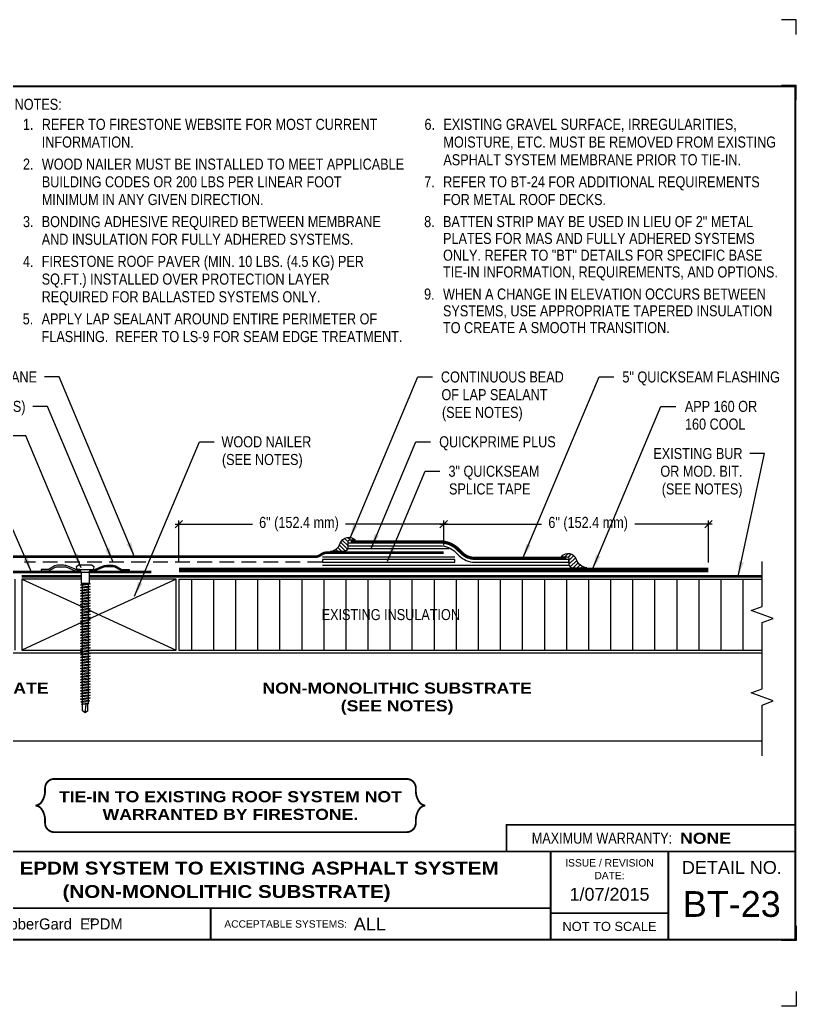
# Model space of a CAD drawing. Header units: inches. Extents: x 143.4 to 163.5, y -159.4 to -142.7.
# Drawn here: x 150.28 to 163.48, y -159.43 to -142.67 of the extents above; entities that cross this region are included whole.
import ezdxf
from ezdxf.enums import TextEntityAlignment as Align

# ---------------------------------------------------------------- set-up
doc = ezdxf.new("R2010")
doc.units = ezdxf.units.IN
doc.header["$MEASUREMENT"] = 0
doc.linetypes.add('HIDDEN', pattern=[0.375, 0.25, -0.125])
doc.layers.get('0').update_dxf_attribs({"linetype": 'CONTINUOUS'})
doc.layers.get('DEFPOINTS').update_dxf_attribs({"linetype": 'CONTINUOUS'})
for name, color, linetype in [('FSBP-ACCESSORY-FIRESTONE', 7, 'CONTINUOUS'), ('FSBP-ADHESIVE', 1, 'HIDDEN'), ('FSBP-ANNO-NOTE', 7, 'CONTINUOUS'), ('FSBP-INSULATION', 7, 'CONTINUOUS'), ('FSBP-MEMBRANE', 7, 'CONTINUOUS'), ('FSBP-SEALANTS', 1, 'CONTINUOUS'), ('FSBP-SUBSTRATE-GENERIC', 9, 'CONTINUOUS'), ('FSBP-TTLB', 7, 'CONTINUOUS'), ('FSBP-TTLB-BORDER', 7, 'CONTINUOUS'), ('FSBP-TTLB-TEXT', 7, 'CONTINUOUS'), ('FSBP-WOOD', 7, 'CONTINUOUS')]:
    doc.layers.add(name, color=color, linetype=linetype)
doc.styles.add('FSBP_ARIAL', font='arial.ttf')
doc.styles.add('FSBP_ARIAL_BOLD', font='')
doc.styles.add('FSBP_ARIAL_NAR', font='ARIALN.TTF')
doc.styles.add('FSBP_BANKGOTHIC', font='bgothm.ttf')
doc.styles.get('FSBP_ARIAL_BOLD').set_extended_font_data('Arial Black')
doc.linetypes.add('ZIGZAG', pattern='A,0.0001,-0.2,[131,ltypeshp.shx,S=0.2,R=0,X=-0.2,Y=0],-0.4,[131,ltypeshp.shx,S=0.2,R=180,X=0.2,Y=0],-0.2', length=0.8001)
doc.dimstyles.new('FSBP-DIM', dxfattribs={"dimtxt": 0.1875, "dimasz": 0.125, "dimexe": 0.0625, "dimexo": 0.125, "dimgap": 0.125, "dimtad": 0, "dimdec": 0, "dimzin": 1, "dimdsep": 46, "dimlunit": 4, "dimtxsty": 'FSBP_ARIAL_NAR', "dimblk": 'OBLIQUE', "dimcen": 0.09375, "dimdle": 0.0625, "dimclrd": 256, "dimclre": 256, "dimclrt": 256, "dimadec": 0, "dimazin": 0, "dimtfac": 1, "dimtdec": 0, "dimtmove": 1, "dimatfit": 3, "dimfxl": 0, "dimtolj": 1, "dimtzin": 0, "dimlwd": -1, "dimlwe": -1, "dimarcsym": 0})
doc.dimstyles.new('FSBP-LEADER', dxfattribs={"dimtxt": 0.1875, "dimasz": 0.25, "dimexe": 0.0625, "dimexo": 0.125, "dimgap": 0.125, "dimtad": 0, "dimtih": 1, "dimtoh": 1, "dimdec": 4, "dimzin": 0, "dimdsep": 46, "dimlunit": 4, "dimtxsty": 'FSBP_ARIAL_NAR', "dimcen": 0.09375, "dimclrd": 256, "dimclre": 256, "dimclrt": 256, "dimadec": 0, "dimazin": 0, "dimtfac": 1, "dimtdec": 4, "dimtofl": 0, "dimtmove": 0, "dimatfit": 3, "dimfxl": 0, "dimtolj": 1, "dimtzin": 0, "dimlwd": -1, "dimlwe": -1, "dimarcsym": 0})

# ---------------------------------------------------------------- blocks, each defined once
blk = doc.blocks.new('FSBP_AP_FASTENER_01')
at = {"layer": 'FSBP-ACCESSORY-FIRESTONE'}
for p, q in [((-0.125, 0.04849224421338505), (-0.09375, -0.01400775578661495)), ((0.09375, -0.01400775578661495), (0.125, 0.04849224421338505)), ((-0.09375, -0.01400775578661495), (-0.09375, -0.264007755786615)), ((-0.09375, -0.01400775578661495), (0.09375, -0.01400775578661495)), ((0.09375, -0.01400775578661495), (0.09375, -0.264007755786615)), ((-0.09375, -0.264007755786615), (-0.0703125, -0.2840970415008996)), ((-0.0703125, -0.3156643085181585), (-0.0703125, -0.3472315755354103)), ((-0.0703125, -0.3787988425526763), (-0.0703125, -0.410366109569928)), ((-0.0703125, -0.4419333765871798), (-0.0703125, -0.4735006436044458)), ((0.0703125, -0.2955750228038667), (0.0703125, -0.3271422898211327)), ((0.0703125, -0.3587095568383845), (0.0703125, -0.3902768238556433)), ((0.0703125, -0.4218440908729022), (0.0703125, -0.453411357890154)), ((-0.0703125, -0.5050679106216975), (-0.0703125, -0.5366351776389564)), ((-0.0703125, -0.5682024446562153), (-0.0703125, -0.599769711673467)), ((-0.0703125, -0.631336978690733), (-0.0703125, -0.6629042457079848)), ((0.0703125, -0.4849786249074128), (0.0703125, -0.5165458919246717)), ((0.0703125, -0.5481131589419235), (0.0703125, -0.5796804259591894)), ((0.0703125, -0.6112476929764412), (0.0703125, -0.6428149599937001)), ((-0.0703125, -0.6944715127252366), (-0.0703125, -0.7260387797425025)), ((-0.0703125, -0.7576060467597543), (-0.0703125, -0.7891733137770132)), ((-0.0703125, -0.820740580794272), (-0.0703125, -0.8523078478115238)), ((-0.0703125, -0.8838751148287898), (-0.0703125, -0.9154423818460415)), ((0.0703125, -0.674382227010959), (0.0703125, -0.7059494940282107)), ((0.0703125, -0.7375167610454696), (0.0703125, -0.7690840280627285)), ((0.0703125, -0.8006512950799802), (0.0703125, -0.8322185620972462)), ((0.0703125, -0.863785829114498), (0.0703125, -0.8953530961317568)), ((-0.0703125, -0.9470096488632933), (-0.0703125, -0.9785769158805593)), ((-0.0703125, -1.010144182897811), (-0.0703125, -1.04171144991507)), ((-0.0703125, -1.073278716932329), (-0.0703125, -1.104845983949581)), ((0.0703125, -0.9269203631490157), (0.0703125, -0.9584876301662675)), ((0.0703125, -0.9900548971835264), (0.0703125, -1.021622164200785)), ((0.0703125, -1.053189431218037), (0.0703125, -1.084756698235303)), ((0.0703125, -1.116323965252555), (0.0703125, -1.147891232269814)), ((-0.0703125, -1.136413250966847), (-0.0703125, -1.167980517984098)), ((-0.0703125, -1.19954778500135), (-0.0703125, -1.231115052018616)), ((-0.0703125, -1.262682319035868), (-0.0703125, -1.294249586053127)), ((-0.0703125, -1.325816853070386), (-0.0703125, -1.357384120087637)), ((0.0703125, -1.179458499287072), (0.0703125, -1.211025766304324)), ((0.0703125, -1.242593033321583), (0.0703125, -1.274160300338842)), ((0.0703125, -1.305727567356094), (0.0703125, -1.33729483437336)), ((-0.0703125, -1.388951387104903), (-0.0703125, -1.420518654122155)), ((-0.0703125, -1.452085921139407), (-0.0703125, -1.483653188156673)), ((-0.0703125, -1.515220455173925), (-0.0703125, -1.546787722191183)), ((0.0703125, -1.368862101390611), (0.0703125, -1.40042936840787)), ((0.0703125, -1.431996635425129), (0.0703125, -1.463563902442381)), ((0.0703125, -1.49513116945964), (0.0703125, -1.526698436476899)), ((0.0703125, -1.558265703494151), (0.0703125, -1.589832970511416)), ((-0.0703125, -1.578354989208442), (-0.0703125, -1.609922256225694)), ((-0.0703125, -1.64148952324296), (-0.0703125, -1.673056790260212)), ((-0.0703125, -1.704624057277464), (-0.0703125, -1.73619132429473)), ((-0.0703125, -1.767758591311981), (-0.0703125, -1.79932585832924)), ((0.0703125, -1.621400237528668), (0.0703125, -1.652967504545927)), ((0.0703125, -1.684534771563186), (0.0703125, -1.716102038580438)), ((0.0703125, -1.747669305597697), (0.0703125, -1.779236572614955)), ((-0.0703125, -1.830893125346499), (-0.0703125, -1.862460392363751)), ((-0.0703125, -1.894027659381017), (-0.0703125, -1.925594926398269)), ((-0.0703125, -1.95716219341552), (-0.0703125, -1.988729460432786)), ((0.0703125, -1.810803839632207), (0.0703125, -1.842371106649473)), ((0.0703125, -1.873938373666725), (0.0703125, -1.905505640683984)), ((0.0703125, -1.937072907701243), (0.0703125, -1.968640174718495)), ((0.0703125, -2.000207441735753), (0.0703125, -2.031774708753012)), ((-0.0703125, -2.020296727450038), (-0.0703125, -2.051863994467297)), ((-0.0703125, -2.083431261484556), (-0.0703125, -2.114998528501808)), ((-0.0703125, -2.146565795519074), (-0.0703125, -2.178133062536325)), ((-0.0703125, -2.209700329553577), (-0.0703125, -2.241267596570843)), ((0.0703125, -2.063341975770264), (0.0703125, -2.09490924278753)), ((0.0703125, -2.126476509804782), (0.0703125, -2.158043776822041)), ((0.0703125, -2.189611043839299), (0.0703125, -2.221178310856551)), ((-0.0703125, -2.272834863588095), (-0.0703125, -2.304402130605354)), ((-0.0703125, -2.335969397622613), (-0.0703125, -2.367536664639864)), ((-0.0703125, -2.39910393165713), (-0.0703125, -2.430671198674382)), ((0.0703125, -2.25274557787381), (0.0703125, -2.284312844891069)), ((0.0703125, -2.315880111908321), (0.0703125, -2.347447378925587)), ((0.0703125, -2.379014645942839), (0.0703125, -2.410581912960097)), ((0.0703125, -2.442149179977356), (0.0703125, -2.473716446994608)), ((-0.0703125, -2.462238465691634), (-0.0703125, -2.4938057327089)), ((-0.0703125, -2.525372999726152), (-0.0703125, -2.55694026674341)), ((-0.0703125, -2.588507533760669), (-0.0703125, -2.620074800777921)), ((-0.0703125, -2.651642067795187), (-0.0703125, -2.683209334812439)), ((0.0703125, -2.505283714011867), (0.0703125, -2.536850981029126)), ((0.0703125, -2.568418248046378), (0.0703125, -2.599985515063644)), ((0.0703125, -2.631552782080895), (0.0703125, -2.663120049098154)), ((-0.0703125, -2.714776601829691), (-0.0703125, -2.746343868846957)), ((-0.0703125, -2.777911135864208), (-0.0703125, -2.809478402881467)), ((-0.0703125, -2.841045669898726), (-0.0703125, -2.872612936915978)), ((-0.0703125, -2.904180203933244), (-0.0703125, -2.935747470950496)), ((0.0703125, -2.694687316115413), (0.0703125, -2.726254583132665)), ((0.0703125, -2.757821850149924), (0.0703125, -2.789389117167183)), ((0.0703125, -2.820956384184434), (0.0703125, -2.8525236512017)), ((0.0703125, -2.884090918218952), (0.0703125, -2.915658185236211)), ((-0.0703125, -2.967314737967747), (-0.0703125, -2.998882004985013)), ((-0.0625, -3.154632755786622), (-0.0625, -3.013549567065063)), ((0, -3.201507755786615), (0.02460623630038583, -3.00110581902215)), ((0.0625, -3.154632755786601), (0.0625, -2.995692424207924)), ((0.0703125, -2.94722545225347), (0.0703125, -2.978792719270722)), ((0, -3.201507755786615), (-0.06250000000001421, -3.154632755786615)), ((0.0625, -3.154632755786615), (0, -3.201507755786615))]:
    blk.add_line(p, q, dxfattribs=at)
blk.add_lwpolyline([(0.1875, 0.04849224421338505, 0.1250000000000271), (0.203125, 0.110992244213385), (0.140625, 0.142242244213385), (-0.140625, 0.142242244213385), (-0.203125, 0.110992244213385, 0.1250000000000271), (-0.1875, 0.04849224421338505)], format="xyb", close=True, dxfattribs=at)
for points in [[(-0.109375, -0.3054610321523867), (-0.0703125, -0.2840970415008996), (0.0703125, -0.264007755786615), (0.109375, -0.2742110321523867), (0.0703125, -0.2955750228038667), (-0.0703125, -0.3156643085181585)], [(-0.109375, -0.3685955661869045), (-0.0703125, -0.3472315755354103), (0.0703125, -0.3271422898211327), (0.109375, -0.3373455661869045), (0.0703125, -0.3587095568383845), (-0.0703125, -0.3787988425526763)], [(-0.109375, -0.431730100221408), (-0.0703125, -0.410366109569928), (0.0703125, -0.3902768238556433), (0.109375, -0.400480100221408), (0.0703125, -0.4218440908729022), (-0.0703125, -0.4419333765871798)], [(-0.109375, -0.4948646342559258), (-0.0703125, -0.4735006436044458), (0.0703125, -0.453411357890154), (0.109375, -0.4636146342559258), (0.0703125, -0.4849786249074128), (-0.0703125, -0.5050679106216975)], [(-0.109375, -0.5579991682904435), (-0.0703125, -0.5366351776389564), (0.0703125, -0.5165458919246717), (0.109375, -0.5267491682904435), (0.0703125, -0.5481131589419235), (-0.0703125, -0.5682024446562153)], [(-0.109375, -0.6211337023249612), (-0.0703125, -0.599769711673467), (0.0703125, -0.5796804259591894), (0.109375, -0.5898837023249612), (0.0703125, -0.6112476929764412), (-0.0703125, -0.631336978690733)], [(-0.109375, -0.6842682363594648), (-0.0703125, -0.6629042457079848), (0.0703125, -0.6428149599937001), (0.109375, -0.6530182363594648), (0.0703125, -0.674382227010959), (-0.0703125, -0.6944715127252366)], [(-0.109375, -0.7474027703939825), (-0.0703125, -0.7260387797425025), (0.0703125, -0.7059494940282107), (0.109375, -0.7161527703939825), (0.0703125, -0.7375167610454696), (-0.0703125, -0.7576060467597543)], [(-0.109375, -0.8105373044285002), (-0.0703125, -0.7891733137770132), (0.0703125, -0.7690840280627285), (0.109375, -0.7792873044285002), (0.0703125, -0.8006512950799802), (-0.0703125, -0.820740580794272)], [(-0.109375, -0.873671838463018), (-0.0703125, -0.8523078478115238), (0.0703125, -0.8322185620972462), (0.109375, -0.842421838463018), (0.0703125, -0.863785829114498), (-0.0703125, -0.8838751148287898)], [(-0.109375, -0.9368063724975215), (-0.0703125, -0.9154423818460415), (0.0703125, -0.8953530961317568), (0.109375, -0.9055563724975215), (0.0703125, -0.9269203631490157), (-0.0703125, -0.9470096488632933)], [(-0.109375, -0.9999409065320393), (-0.0703125, -0.9785769158805593), (0.0703125, -0.9584876301662675), (0.109375, -0.9686909065320393), (0.0703125, -0.9900548971835264), (-0.0703125, -1.010144182897811)], [(-0.109375, -1.063075440566557), (-0.0703125, -1.04171144991507), (0.0703125, -1.021622164200785), (0.109375, -1.031825440566557), (0.0703125, -1.053189431218037), (-0.0703125, -1.073278716932329)], [(-0.109375, -1.126209974601075), (-0.0703125, -1.104845983949581), (0.0703125, -1.084756698235303), (0.109375, -1.094959974601075), (0.0703125, -1.116323965252555), (-0.0703125, -1.136413250966847)], [(-0.109375, -1.189344508635578), (-0.0703125, -1.167980517984098), (0.0703125, -1.147891232269814), (0.109375, -1.158094508635578), (0.0703125, -1.179458499287072), (-0.0703125, -1.19954778500135)], [(-0.109375, -1.252479042670096), (-0.0703125, -1.231115052018616), (0.0703125, -1.211025766304324), (0.109375, -1.221229042670096), (0.0703125, -1.242593033321583), (-0.0703125, -1.262682319035868)], [(-0.109375, -1.315613576704614), (-0.0703125, -1.294249586053127), (0.0703125, -1.274160300338842), (0.109375, -1.284363576704614), (0.0703125, -1.305727567356094), (-0.0703125, -1.325816853070386)], [(-0.109375, -1.378748110739132), (-0.0703125, -1.357384120087637), (0.0703125, -1.33729483437336), (0.109375, -1.347498110739132), (0.0703125, -1.368862101390611), (-0.0703125, -1.388951387104903)], [(-0.109375, -1.441882644773635), (-0.0703125, -1.420518654122155), (0.0703125, -1.40042936840787), (0.109375, -1.410632644773635), (0.0703125, -1.431996635425129), (-0.0703125, -1.452085921139407)], [(-0.109375, -1.505017178808153), (-0.0703125, -1.483653188156673), (0.0703125, -1.463563902442381), (0.109375, -1.473767178808153), (0.0703125, -1.49513116945964), (-0.0703125, -1.515220455173925)], [(-0.109375, -1.568151712842671), (-0.0703125, -1.546787722191183), (0.0703125, -1.526698436476899), (0.109375, -1.536901712842671), (0.0703125, -1.558265703494151), (-0.0703125, -1.578354989208442)], [(-0.109375, -1.631286246877188), (-0.0703125, -1.609922256225694), (0.0703125, -1.589832970511416), (0.109375, -1.600036246877188), (0.0703125, -1.621400237528668), (-0.0703125, -1.64148952324296)], [(-0.109375, -1.694420780911692), (-0.0703125, -1.673056790260212), (0.0703125, -1.652967504545927), (0.109375, -1.663170780911692), (0.0703125, -1.684534771563186), (-0.0703125, -1.704624057277464)], [(-0.109375, -1.75755531494621), (-0.0703125, -1.73619132429473), (0.0703125, -1.716102038580438), (0.109375, -1.72630531494621), (0.0703125, -1.747669305597697), (-0.0703125, -1.767758591311981)], [(-0.109375, -1.820689848980727), (-0.0703125, -1.79932585832924), (0.0703125, -1.779236572614955), (0.109375, -1.789439848980727), (0.0703125, -1.810803839632207), (-0.0703125, -1.830893125346499)], [(-0.109375, -1.883824383015245), (-0.0703125, -1.862460392363751), (0.0703125, -1.842371106649473), (0.109375, -1.852574383015245), (0.0703125, -1.873938373666725), (-0.0703125, -1.894027659381017)], [(-0.109375, -1.946958917049749), (-0.0703125, -1.925594926398269), (0.0703125, -1.905505640683984), (0.109375, -1.915708917049749), (0.0703125, -1.937072907701243), (-0.0703125, -1.95716219341552)], [(-0.109375, -2.010093451084266), (-0.0703125, -1.988729460432786), (0.0703125, -1.968640174718495), (0.109375, -1.978843451084266), (0.0703125, -2.000207441735753), (-0.0703125, -2.020296727450038)], [(-0.109375, -2.073227985118784), (-0.0703125, -2.051863994467297), (0.0703125, -2.031774708753012), (0.109375, -2.041977985118784), (0.0703125, -2.063341975770264), (-0.0703125, -2.083431261484556)], [(-0.109375, -2.136362519153302), (-0.0703125, -2.114998528501808), (0.0703125, -2.09490924278753), (0.109375, -2.105112519153302), (0.0703125, -2.126476509804782), (-0.0703125, -2.146565795519074)], [(-0.109375, -2.199497053187805), (-0.0703125, -2.178133062536325), (0.0703125, -2.158043776822041), (0.109375, -2.168247053187805), (0.0703125, -2.189611043839299), (-0.0703125, -2.209700329553577)], [(-0.109375, -2.262631587222323), (-0.0703125, -2.241267596570843), (0.0703125, -2.221178310856551), (0.109375, -2.231381587222323), (0.0703125, -2.25274557787381), (-0.0703125, -2.272834863588095)], [(-0.109375, -2.325766121256841), (-0.0703125, -2.304402130605354), (0.0703125, -2.284312844891069), (0.109375, -2.294516121256841), (0.0703125, -2.315880111908321), (-0.0703125, -2.335969397622613)], [(-0.109375, -2.388900655291359), (-0.0703125, -2.367536664639864), (0.0703125, -2.347447378925587), (0.109375, -2.357650655291359), (0.0703125, -2.379014645942839), (-0.0703125, -2.39910393165713)], [(-0.109375, -2.452035189325862), (-0.0703125, -2.430671198674382), (0.0703125, -2.410581912960097), (0.109375, -2.420785189325862), (0.0703125, -2.442149179977356), (-0.0703125, -2.462238465691634)], [(-0.109375, -2.51516972336038), (-0.0703125, -2.4938057327089), (0.0703125, -2.473716446994608), (0.109375, -2.48391972336038), (0.0703125, -2.505283714011867), (-0.0703125, -2.525372999726152)], [(-0.109375, -2.578304257394898), (-0.0703125, -2.55694026674341), (0.0703125, -2.536850981029126), (0.109375, -2.547054257394898), (0.0703125, -2.568418248046378), (-0.0703125, -2.588507533760669)], [(-0.109375, -2.641438791429415), (-0.0703125, -2.620074800777921), (0.0703125, -2.599985515063644), (0.109375, -2.610188791429415), (0.0703125, -2.631552782080895), (-0.0703125, -2.651642067795187)], [(-0.109375, -2.704573325463919), (-0.0703125, -2.683209334812439), (0.0703125, -2.663120049098154), (0.109375, -2.673323325463919), (0.0703125, -2.694687316115413), (-0.0703125, -2.714776601829691)], [(-0.109375, -2.767707859498437), (-0.0703125, -2.746343868846957), (0.0703125, -2.726254583132665), (0.109375, -2.736457859498437), (0.0703125, -2.757821850149924), (-0.0703125, -2.777911135864208)], [(-0.109375, -2.830842393532954), (-0.0703125, -2.809478402881467), (0.0703125, -2.789389117167183), (0.109375, -2.799592393532954), (0.0703125, -2.820956384184434), (-0.0703125, -2.841045669898726)], [(-0.109375, -2.893976927567472), (-0.0703125, -2.872612936915978), (0.0703125, -2.8525236512017), (0.109375, -2.862726927567472), (0.0703125, -2.884090918218952), (-0.0703125, -2.904180203933244)], [(-0.099609375, -2.955716372316267), (-0.0703125, -2.935747470950496), (0.0703125, -2.915658185236211), (0.099609375, -2.927256550887698), (0.0703125, -2.94722545225347), (-0.0703125, -2.967314737967747)], [(-0.0849609375, -3.008866455667892), (-0.0703125, -2.998882004985013), (0.0703125, -2.978792719270722), (0.0849609375, -2.984591902096462), (0.0703125, -2.994576352779355), (-0.0703125, -3.014665638493632)]]:
    blk.add_lwpolyline(points, close=True, dxfattribs=at)
blk.add_lwpolyline([(-0.09375, -0.264007755786615), (0.09375, -0.264007755786615)], dxfattribs=at)
blk = doc.blocks.new('FSBP_AP_FASTENER_W_2inPLATE_1')
blk.add_line((-0.125, 0.03125), (0.125, 0.03125))
at = {"layer": 'FSBP-ACCESSORY-FIRESTONE'}
for p, q in [((-0.125, 0), (-0.109375, 0)), ((0.125, 0), (0.1093749999999858, 0))]:
    blk.add_line(p, q, dxfattribs=at)
for points in [[(-1, 0), (-0.8440621258972953, 0, 0.125489241710454), (-0.7991697386460004, 0.01144729003925704), (-0.6692681354566616, 0.08230270996074296, -0.1254892417105026), (-0.6243757482053525, 0.09375), (-0.4888144254886129, 0.09375, -0.1015700823222099), (-0.4026445789244235, 0.07606297531646078), (-0.24285132786963, 0.007580153435810644, 0.1015700823222143), (-0.2059213936278326, 0), (-0.125, 0), (-0.125, 0.03125), (-0.2059213936278326, 0.03125, -0.1015700823222341), (-0.2305413497890356, 0.03630343562389271), (-0.3903346008438291, 0.1047862575045144, 0.1015700823222067), (-0.4888144254886129, 0.125), (-0.6243757482053525, 0.125, 0.1254892417105185), (-0.6842322645404408, 0.109736946614305), (-0.8141338677297654, 0.0388815266928475, -0.1254892417104541), (-0.8440621258972953, 0.03125), (-1, 0.03125)], [(1, 0), (0.8440621258972953, 0, -0.125489241710454), (0.7991697386460004, 0.01144729003925704), (0.6692681354566616, 0.08230270996074296, 0.1254892417105026), (0.6243757482053525, 0.09375), (0.4888144254886129, 0.09375, 0.1015700823222099), (0.4026445789244235, 0.07606297531646078), (0.24285132786963, 0.007580153435810644, -0.1015700823222143), (0.2059213936278326, 0), (0.125, 0), (0.125, 0.03125), (0.2059213936278326, 0.03125, 0.1015700823222341), (0.2305413497890356, 0.03630343562389271), (0.3903346008438291, 0.1047862575045144, -0.1015700823222067), (0.4888144254886129, 0.125), (0.6243757482053525, 0.125, -0.1254892417105185), (0.6842322645404408, 0.109736946614305), (0.8141338677297654, 0.0388815266928475, 0.1254892417104541), (0.8440621258972953, 0.03125), (1, 0.03125)]]:
    blk.add_lwpolyline(points, format="xyb", close=True, dxfattribs=at)
blk.add_blockref('FSBP_AP_FASTENER_01', (0, -0.01724224421337794), dxfattribs=at)
blk = doc.blocks.new('TTLB-EPDM_2')
at = {"layer": 'DEFPOINTS', "linetype": 'Continuous', "ltscale": 1.75}
for points in [[(20.01562500000003, 13.88083333333333), (20.01562500000003, 14.13083333333333), (19.76562500000003, 14.13083333333333)], [(20.01562500000003, -2.380833333333342), (20.01562500000003, -2.630833333333342), (19.76562500000003, -2.630833333333342)]]:
    blk.add_lwpolyline(points, dxfattribs=at)
at = {"layer": 'DEFPOINTS', "color": 1}
for points in [[(20.015625, 12.765625), (20.015625, 13.015625), (19.765625, 13.015625)], [(20.015625, -1.265625), (20.015625, -1.515625), (19.765625, -1.515625)]]:
    blk.add_lwpolyline(points, dxfattribs=at)
at = {"layer": 'FSBP-TTLB', "const_width": 0.03125}
blk.add_lwpolyline([(15.09028770518938, 0), (20, 0), (20, 0.4512598240669945), (15.09028770518938, 0.4512598240669945)], close=True, dxfattribs=at)
for points in [[(0, 0), (0, -1.5), (20, -1.5), (20, 0), (0, 0)], [(15.84028770518938, 0), (15.84028770518938, -0.9643749050531198)], [(17.84110496735593, 0), (17.84110496735593, -1.5)], [(20, 0), (20, -1.5)], [(4.825208527206769, -0.9643749050531198), (15.84028770518938, -0.9643749050531198)], [(15.84028770518938, -0.9643749050531198), (15.84028770518938, -1.5)], [(15.84028770518938, -1.048740175933006), (17.84110496735593, -1.048740175933006)]]:
    blk.add_lwpolyline(points, dxfattribs=at)
at = {"layer": 'FSBP-TTLB-BORDER', "const_width": 0.03125}
blk.add_lwpolyline([(20, 0), (20, 13), (0, 13), (0, 0)], dxfattribs=at)
at = {"layer": 'FSBP-TTLB-TEXT', "const_width": 0.03125}
blk.add_lwpolyline([(10.06152282927678, -0.9643749050531198), (10.06152282927678, -1.5)], dxfattribs=at)
at = {"layer": 'FSBP-TTLB-TEXT', "style": 'FSBP_ARIAL_NAR'}
blk.add_text('MAXIMUM WARRANTY:', height=0.1875, dxfattribs=at).set_placement((17.90516569312837, 0.2256299120335257), align=Align.MIDDLE_RIGHT)
at = {"layer": 'FSBP-TTLB-TEXT'}
for s, height, style, p in [('ISSUE / REVISION', 0.125, 'FSBP_ARIAL', (16.84069633627263, -0.1938496373466023)), ('DETAIL NO.', 0.21875, 'FSBP_ARIAL', (18.92055248367797, -0.2724398367368792)), ('DATE:', 0.125, 'FSBP_ARIAL', (16.84069633627263, -0.409973105348854)), ('RubberGard  EPDM', 0.1875, 'FSBP_BANKGOTHIC', (7.443365678241776, -1.23218745252656)), ('TM', 0.0625, 'FSBP_BANKGOTHIC', (8.023397742165457, -1.169706269210366)), ('NOT TO SCALE', 0.15625, 'FSBP_ARIAL', (16.84069633627263, -1.274370087966503))]:
    blk.add_text(s, height=height, dxfattribs=dict(at, style=style)).set_placement(p, align=Align.MIDDLE_CENTER)
at = {"layer": 'FSBP-TTLB-TEXT', "style": 'FSBP_ARIAL'}
blk.add_text('ACCEPTABLE SYSTEMS:', height=0.125, dxfattribs=at).set_placement((10.29281281591562, -1.23218745252656), align=Align.MIDDLE_LEFT)
at = {"layer": 'FSBP-TTLB-TEXT'}
for tag, height, style, p in [('MAXIMUM_WARRANTY', 0.1875, 'FSBP_ARIAL_BOLD', (18.03987100774941, 0.2240244307510579)), ('ACCPT_SYSTEMS', 0.21875, 'FSBP_ARIAL', (12.49438170418193, -1.23218745252656))]:
    blk.add_attdef(tag, text='', height=height, dxfattribs=dict(at, style=style)).set_placement(p, align=Align.MIDDLE_LEFT)
for tag, height, style, p in [('DETAIL_DESCP_LINE_1', 0.21875, 'FSBP_ARIAL_BOLD', (10.33118450231211, -0.2831249841755152)), ('DETAIL_DESCP_LINE_2', 0.21875, 'FSBP_ARIAL_BOLD', (10.33118450231211, -0.6812499208775904)), ('ISSUE_REV_DATE', 0.21875, 'FSBP_ARIAL', (16.84069633627263, -0.7282559425942452)), ('DETAIL_NUMBER', 0.4375, 'FSBP_ARIAL', (18.91941590748775, -0.8931630692489421))]:
    blk.add_attdef(tag, text='', height=height, dxfattribs=dict(at, style=style)).set_placement(p, align=Align.MIDDLE_CENTER)
blk = doc.blocks.new('_OBLIQUE')
at = {"color": 0, "linetype": 'ByBlock'}
blk.add_line((-0.5, -0.5), (0.5, 0.5), dxfattribs=at)
blk = doc.blocks.new('*D4')
at = {"layer": 'DEFPOINTS', "color": 0}
for p in [(152.9844521673782, -151.2351346411737), (157.4844521673779, -151.7204419383132), (152.9844521673782, -152.0148169383133)]:
    blk.add_point(p, dxfattribs=at)
at = {"layer": 'FSBP-ANNO-NOTE'}
for p, q in [((152.9844521673782, -151.8898169383133), (152.9844521673782, -151.1726346411737)), ((157.4844521673779, -151.5954419383132), (157.4844521673779, -151.1726346411737)), ((152.9219521673782, -151.2351346411737), (154.2333402721811, -151.2351346411737)), ((157.5469521673779, -151.2351346411737), (155.8161762203394, -151.2351346411737))]:
    blk.add_line(p, q, dxfattribs=at)
at = {"layer": 'FSBP-ANNO-NOTE', "xscale": 0.125, "yscale": 0.125, "zscale": 0.125, "rotation": 180}
blk.add_blockref('_OBLIQUE', (152.9844521673782, -151.2351346411737), dxfattribs=at)
at = {"layer": 'FSBP-ANNO-NOTE', "xscale": 0.125, "yscale": 0.125, "zscale": 0.125}
blk.add_blockref('_OBLIQUE', (157.4844521673779, -151.2351346411737), dxfattribs=at)
at = {"layer": 'FSBP-ANNO-NOTE', "insert": (155.0247582462603, -151.2351346411737), "char_height": 0.1875, "attachment_point": 5, "style": 'FSBP_ARIAL_NAR'}
blk.add_mtext('\\A1;6" (152.4 mm)', dxfattribs=at)
blk = doc.blocks.new('*D5')
at = {"layer": 'DEFPOINTS', "color": 0}
for p in [(161.9844521673782, -151.2351346411738), (157.4844521673779, -151.7204419383133), (161.9844521673782, -152.0148169383133)]:
    blk.add_point(p, dxfattribs=at)
at = {"layer": 'FSBP-ANNO-NOTE'}
for p, q in [((157.4844521673779, -151.5954419383133), (157.4844521673779, -151.1726346411738)), ((161.9844521673782, -151.8898169383133), (161.9844521673782, -151.1726346411738)), ((157.4219521673779, -151.2351346411738), (159.1489478608663, -151.2351346411738)), ((162.0469521673782, -151.2351346411738), (160.7317838090245, -151.2351346411738))]:
    blk.add_line(p, q, dxfattribs=at)
at = {"layer": 'FSBP-ANNO-NOTE', "xscale": 0.125, "yscale": 0.125, "zscale": 0.125, "rotation": 180}
blk.add_blockref('_OBLIQUE', (157.4844521673779, -151.2351346411738), dxfattribs=at)
at = {"layer": 'FSBP-ANNO-NOTE', "xscale": 0.125, "yscale": 0.125, "zscale": 0.125}
blk.add_blockref('_OBLIQUE', (161.9844521673782, -151.2351346411738), dxfattribs=at)
at = {"layer": 'FSBP-ANNO-NOTE', "insert": (159.9403658349454, -151.2351346411738), "char_height": 0.1875, "attachment_point": 5, "style": 'FSBP_ARIAL_NAR'}
blk.add_mtext('\\A1;6" (152.4 mm)', dxfattribs=at)

msp = doc.modelspace()

# ---------------------------------------------------------------- hatches: boundary and pattern name
at = {"layer": 'FSBP-INSULATION'}
h = msp.add_hatch(dxfattribs=at)
h.set_pattern_fill('LINE', color=256, scale=3, angle=90, style=0)
h.set_pattern_definition([(90, (-22.67393482443288, -35.43651064725948), (-0.375, 2.296136913416957e-17), [])])
h.paths.add_polyline_path([(150.265702167378, -152.1685669383127), (144.369901272282, -152.1685669383127), (144.369901272282, -152.7720825633128), (144.557401272282, -152.8403269822377), (144.369901272282, -152.9085714011626), (144.369901272282, -153.3755981883127), (150.2657021673782, -153.3755981883127)])
h.paths.add_polyline_path([(152.9844521673782, -152.1685669383133), (152.9844521673782, -153.3755981883128), (162.8968303126226, -153.3755981883127), (162.8968303126226, -152.7720825633128), (162.7093303126228, -152.7038381443879), (162.8968303126226, -152.6355937254629), (162.8968303126225, -152.1685669383133)])
h.paths.add_polyline_path([(145.797304747725, -152.9175357522622), (148.4719935267155, -152.9175357522622), (148.4719935267155, -152.6265014753182), (145.797304747725, -152.6265014753182)], flags=24)
h.paths.add_polyline_path([(155.3614820728072, -152.9175357522625), (157.8096616430664, -152.9175357522625), (157.8096616430664, -152.6265014753185), (155.3614820728072, -152.6265014753185)], flags=24)
at = {"layer": 'FSBP-SEALANTS'}
h = msp.add_hatch(dxfattribs=at)
h.set_pattern_fill('ANSI31', color=256, scale=0.375, angle=90, style=0)
h.set_pattern_definition([(135, (123.3907691071596, -53.30835366726308), (-0.03314563036811942, -0.03314563036811941), [])])
h.paths.add_polyline_path([(155.9859065197125, -151.5108137292274, 0.5698368458057258), (155.7275862907173, -151.5613972553919, -0.29134878635615), (155.5523989178794, -151.6983137292274), (155.7918267422009, -151.6983137292276, 0.4142135623731783), (155.854326742201, -151.6358137292275), (155.854326742201, -151.5108137292274)])
h = msp.add_hatch(dxfattribs=at)
h.set_pattern_fill('ANSI31', color=256, scale=0.375, style=0)
h.set_pattern_definition([(45, (102.8531106416565, -17.82660085365488), (-0.03314563036811941, 0.03314563036811942), [])])
h.paths.add_polyline_path([(159.7415220015494, -151.8404004644846, 0.5698368458213527), (159.4832017725518, -151.7898169383133), (159.6147815500634, -151.7898169383133), (159.6147815500634, -151.9148169383133, 0.4142135623731616), (159.6772815500634, -151.9773169383133), (159.9167093743849, -151.9773169383133, -0.2913487863467037)])

# ---------------------------------------------------------------- linework, layer by layer
at = {"layer": 'FSBP-ADHESIVE', "linetype": 'ZIGZAG', "ltscale": 0.15}
for p, q in [((155.8543267422007, -151.6523762292274), (157.5782021673782, -151.6523762292274)), ((155.4219521673782, -151.7907544383132), (157.6719521673782, -151.7907544383132)), ((155.4219521673782, -151.9313794383132), (159.6147815500634, -151.9313794383132))]:
    msp.add_line(p, q, dxfattribs=at)
at = {"layer": 'FSBP-ADHESIVE', "flags": 128}
msp.add_lwpolyline([(155.4219521673782, -151.883412478237), (150.3594521673779, -151.8834124782369)], dxfattribs=at)
at = {"layer": 'FSBP-ANNO-NOTE', "const_width": 0.03125}
msp.add_lwpolyline([(150.7087677840726, -155.7775432194742), (150.7087677840726, -155.7214290634913, -0.4142135623730565), (150.8650177840726, -155.5651790634914), (156.8549411285402, -155.5651790634914, -0.4142135623730944), (157.0111911285402, -155.7214290634913), (157.0111911285402, -155.7775432194742, 0.1409083258157957), (157.0696387547277, -155.9556842695771, 0.2244532195272858), (157.1737021724406, -156.016965309674, 0.2244532195272858), (157.0696387547277, -156.0782463497708, 0.1409083258157939), (157.0111911285402, -156.2563873998738), (157.0111911285402, -156.3125015558567, -0.414213562373095), (156.8549411285402, -156.4687515558567), (150.8650177840726, -156.4687515558567, -0.4142135623730553), (150.7087677840726, -156.3125015558567), (150.7087677840726, -156.2563873998738, 0.1409083258157957), (150.6503201578851, -156.0782463497708, 0.2244532195272858), (150.5462567401722, -156.016965309674, 0.2244532195272858), (150.6503201578851, -155.9556842695771, 0.1409083258157939)], format="xyb", close=True, dxfattribs=at)
at = {"layer": 'FSBP-INSULATION'}
for p, q in [((152.9844521673782, -152.1685669383133), (152.9844521673782, -153.3755981883127)), ((152.9844521673782, -152.1685669383133), (162.8968303126225, -152.1685669383133)), ((152.9844521673782, -153.3755981883127), (162.8968303126225, -153.3755981883127))]:
    msp.add_line(p, q, dxfattribs=at)
msp.add_lwpolyline([(162.8968303126226, -153.3755981883128), (162.8968303126226, -152.9085714011626), (163.0843303126226, -152.8403269822377), (162.7093303126227, -152.7038381443879), (162.8968303126226, -152.6355937254629), (162.8968303126224, -151.8716919383127)], dxfattribs=at)
at = {"layer": 'FSBP-MEMBRANE'}
for points, const_width in [([(155.9012017422008, -151.5342512292274), (157.4228720814882, -151.5342512292274, -0.1989123673797011), (157.7377555699854, -151.6646802407304), (157.7970888649609, -151.724013535706, 0.1989123673796784), (158.0125354623536, -151.8132544383131), (159.5679065500634, -151.8132544383133)], 0.046875), ([(144.3699012722821, -152.0523169383127), (147.608715392347, -152.0523169383127, 0.2134950402035804), (147.8472676610447, -151.921535688313, -0.2134950402036201), (148.0858199297424, -151.7907544383133), (155.2974121244329, -151.7907544383133, 0.1555511040378599), (155.3985146673781, -151.7555981883133, -0.155551104037699), (155.4996172103232, -151.7204419383133), (157.4844521673779, -151.7204419383133)], 0.045)]:
    msp.add_lwpolyline(points, format="xyb", dxfattribs=dict(at, const_width=const_width))
msp.add_lwpolyline([(155.8543267422008, -151.5576887292274), (155.8543267422007, -151.6045637292274), (157.4228720814882, -151.6045637292274, -0.1989123673796744), (157.6880371244332, -151.7143986862825), (157.7473704194089, -151.7737319812581, 0.1989123673796481), (158.0125354623536, -151.8835669383132), (159.6147815500634, -151.8835669383133), (159.6147815500634, -151.8366919383133), (158.0125354623536, -151.8366919383132, -0.1989123673796602), (157.7805160497769, -151.7405863508901), (157.7211827548012, -151.6812530559144, 0.1989123673796871), (157.4228720814882, -151.5576887292274)], format="xyb", close=True, dxfattribs=at)
msp.add_lwpolyline([(155.4219521673782, -151.8385669383132), (155.4219521673782, -151.8835669383133), (157.6719521673782, -151.8835669383133), (157.6719521673782, -151.8385669383132)], close=True, dxfattribs=at)
for points, const_width in [([(152.9844521673782, -152.0148169383133), (161.9844521673782, -152.0148169383133)], 0.07500000000000001), ([(151.3199209173779, -152.0513794383128), (148.0157021673779, -152.0513794383128)], 0.045), ([(150.3125771673779, -152.1216919383128), (151.3203896673779, -152.1216919383128)], 0.045), ([(151.4610146673779, -152.1216919383128), (162.8968303126226, -152.1216919383127)], 0.045), ([(152.5157021673779, -152.0513794383128), (151.461483417378, -152.0513794383128)], 0.045)]:
    msp.add_lwpolyline(points, dxfattribs=dict(at, const_width=const_width))
at = {"layer": 'FSBP-SEALANTS'}
for points in [[(155.5523989178793, -151.6983137292274, 0.2913487863468299), (155.7275862907148, -151.5613972553987, -0.5698368458213227), (155.9859065197125, -151.5108137292274), (155.8855767422009, -151.5108137292274, 0.414213562373095), (155.854326742201, -151.5420637292275), (155.854326742201, -151.6358137292275, -0.4142135623729951), (155.791826742201, -151.6983137292276)], [(159.916709374385, -151.9773169383133, -0.2913487863468299), (159.7415220015494, -151.8404004644846, 0.5698368458213227), (159.4832017725518, -151.7898169383133), (159.5835315500633, -151.7898169383133, -0.414213562373095), (159.6147815500634, -151.8210669383133), (159.6147815500634, -151.9148169383133, 0.4142135623729951), (159.6772815500633, -151.9773169383133)]]:
    msp.add_lwpolyline(points, format="xyb", close=True, dxfattribs=at)
at = {"layer": 'FSBP-SUBSTRATE-GENERIC'}
for p, q in [((144.369901272282, -153.4224731883127), (151.3379677923779, -153.4224731883127)), ((151.4434365423779, -153.4224731883128), (162.8968303126226, -153.4224731883127)), ((162.8968303126227, -154.9224731883127), (144.369901272282, -154.9224731883127))]:
    msp.add_line(p, q, dxfattribs=at)
msp.add_lwpolyline([(162.8968303126227, -155.1724731883127), (162.8968303126227, -154.3089620261625), (163.0843303126227, -154.2407176072376), (162.7093303126227, -154.1042287693879), (162.8968303126227, -154.035984350463), (162.8968303126226, -153.3755981883128)], dxfattribs=at)
at = {"layer": 'FSBP-WOOD'}
for p, q in [((150.3125771673779, -152.1685669383127), (151.3316380387787, -152.6371529640015)), ((152.9375771673782, -152.1685669383133), (151.4437502204648, -152.855460579081)), ((151.444519425858, -152.6890582446675), (152.9375771673775, -153.3755981883127)), ((151.3379677923779, -152.9041016062816), (150.3125771673775, -153.3755981883127))]:
    msp.add_line(p, q, dxfattribs=at)
for points in [[(151.3203896673779, -152.1685669383129), (150.3125771673779, -152.1685669383128), (150.3125771673775, -153.3755981883128), (151.3379677923779, -153.3755981883127)], [(151.4434365423779, -153.3755981883128), (152.9375771673775, -153.3755981883128), (152.9375771673782, -152.1685669383133), (151.4610146673779, -152.1685669383129)]]:
    msp.add_lwpolyline(points, dxfattribs=at)

# ---------------------------------------------------------------- block references
msp.add_blockref('TTLB-EPDM_2', (143.4627011304546, -156.7966280432937)).add_auto_attribs({'DETAIL_DESCP_LINE_1': 'TIE-IN EPDM SYSTEM TO EXISTING ASPHALT SYSTEM', 'DETAIL_DESCP_LINE_2': '(NON-MONOLITHIC SUBSTRATE)', 'ACCPT_SYSTEMS': 'ALL', 'ISSUE_REV_DATE': '1/07/2015', 'DETAIL_NUMBER': 'BT-23', 'MAXIMUM_WARRANTY': 'NONE'})
at = {"layer": 'FSBP-ACCESSORY-FIRESTONE', "xscale": 0.75, "yscale": 0.75, "zscale": 0.75}
msp.add_blockref('FSBP_AP_FASTENER_W_2inPLATE_1', (151.3907021673779, -152.0288794383127), dxfattribs=at)

# ---------------------------------------------------------------- texts
at = {"layer": 'FSBP-ANNO-NOTE', "style": 'FSBP_ARIAL_NAR'}
for s, p in [('NOTES:', (150.191509277997, -144.102818280122)), ('REFER TO FIRESTONE WEBSITE FOR MOST CURRENT', (150.6531697007292, -144.4432900366156)), ('EXISTING GRAVEL SURFACE, IRREGULARITIES,', (157.4794668080757, -144.4432900366156)), ('INFORMATION.', (150.6531697007292, -144.7440712866156)), ('MOISTURE, ETC. MUST BE REMOVED FROM EXISTING', (157.4794668080757, -144.7440712866156)), ('ASPHALT SYSTEM MEMBRANE PRIOR TO TIE-IN.', (157.4794668080757, -145.0448525366157)), ('WOOD NAILER MUST BE INSTALLED TO MEET APPLICABLE', (150.6531697007292, -145.1190712866156)), ('BUILDING CODES OR 200 LBS PER LINEAR FOOT', (150.6531697007292, -145.4198525366156)), ('REFER TO BT-24 FOR ADDITIONAL REQUIREMENTS', (157.4750957419886, -145.4198525366156)), ('MINIMUM IN ANY GIVEN DIRECTION.', (150.6531697007292, -145.7206337866156)), ('FOR METAL ROOF DECKS.', (157.4750957419886, -145.7206337866157)), ('BONDING ADHESIVE REQUIRED BETWEEN MEMBRANE', (150.6520769342075, -146.0956337866156)), ('BATTEN STRIP MAY BE USED IN LIEU OF 2" METAL', (157.4740029754669, -146.0956337866157)), ('AND INSULATION FOR FULLY ADHERED SYSTEMS.', (150.6520769342075, -146.3964150366156)), ('PLATES FOR MAS AND FULLY ADHERED SYSTEMS', (157.4740029754669, -146.3808750354331)), ('ONLY. REFER TO "BT" DETAILS FOR SPECIFIC BASE', (157.4740029754669, -146.6661162842505)), ('FIRESTONE ROOF PAVER (MIN. 10 LBS. (4.5 KG) PER', (150.6509841676857, -146.7714150366156)), ('SQ.FT.) INSTALLED OVER PROTECTION LAYER', (150.6509841676857, -147.0721962866156)), ('TIE-IN INFORMATION, REQUIREMENTS, AND OPTIONS.', (157.4740029754669, -146.9513575330679)), ('REQUIRED FOR BALLASTED SYSTEMS ONLY.', (150.6509841676857, -147.3729775366156)), ('WHEN A CHANGE IN ELEVATION OCCURS BETWEEN', (157.4729102089451, -147.3263575330679)), ('APPLY LAP SEALANT AROUND ENTIRE PERIMETER OF', (150.6498914011639, -147.7479775366156)), ('SYSTEMS, USE APPROPRIATE TAPERED INSULATION', (157.4729102089451, -147.6115987818854)), ('TO CREATE A SMOOTH TRANSITION.', (157.4729102089451, -147.8968400307028)), ('FLASHING.  REFER TO LS-9 FOR SEAM EDGE TREATMENT.', (150.6498914011639, -148.0487587866156)), ('CONTINUOUS BEAD', (157.4380458811335, -148.7352605156373)), ('5" QUICKSEAM FLASHING', (160.5232204533513, -148.7352605156373)), ('OF LAP SEALANT', (157.4467430161949, -149.0360417656373)), ('APP 160 OR', (161.583571532818, -149.2352605156373)), ('(SEE NOTES)', (157.4554401512563, -149.3368230156373)), ('160 COOL', (161.5866411098985, -149.5360417656373)), ('WOOD NAILER', (153.7068588171884, -149.8368230156372)), ('QUICKPRIME PLUS', (157.408231075599, -149.8368230156373)), ('(SEE NOTES)', (153.7155559522498, -150.1376042656372)), ('3" QUICKSEAM', (157.566412497633, -150.3368230156373)), ('SPLICE TAPE', (157.5751096326944, -150.6376042656373))]:
    msp.add_text(s, height=0.1875, dxfattribs=at).set_placement(p, align=Align.MIDDLE_LEFT)
at = {"layer": 'FSBP-ANNO-NOTE'}
for s, style, p in [('1.', 'FSBP_ARIAL_NAR', (150.4216081842075, -144.4432900366156)), ('6.', 'FSBP_ARIAL_NAR', (157.2479052915539, -144.4432900366156)), ('2.', 'FSBP_ARIAL_NAR', (150.4227009507292, -145.1190712866156)), ('7.', 'FSBP_ARIAL_NAR', (157.2435342254669, -145.4198525366156)), ('3.', 'FSBP_ARIAL_NAR', (150.4227009507292, -146.0956337866156)), ('8.', 'FSBP_ARIAL_NAR', (157.2424414589451, -146.0956337866157)), ('4.', 'FSBP_ARIAL_NAR', (150.4227009507292, -146.7714150366156)), ('9.', 'FSBP_ARIAL_NAR', (157.2413486924233, -147.3263575330679)), ('5.', 'FSBP_ARIAL_NAR', (150.4183298846422, -147.7479775366156)), ('EXISTING INSULATION', 'FSBP_ARIAL_NAR', (156.5855718579368, -152.772082563313)), ('NON-MONOLITHIC SUBSTRATE', 'FSBP_ARIAL_BOLD', (148.478721328734, -154.0220825633128)), ('NON-MONOLITHIC SUBSTRATE', 'FSBP_ARIAL_BOLD', (156.6930938706122, -154.0220825633128)), ('(SEE NOTES)', 'FSBP_ARIAL_BOLD', (156.6930938706122, -154.3228638133128)), ('TIE-IN TO EXISTING ROOF SYSTEM NOT', 'FSBP_ARIAL_BOLD', (153.8599794563063, -155.866574684674)), ('WARRANTED BY FIRESTONE.', 'FSBP_ARIAL_BOLD', (153.8599794563063, -156.167355934674))]:
    msp.add_text(s, height=0.1875, dxfattribs=dict(at, style=style)).set_placement(p, align=Align.MIDDLE_CENTER)
at = {"layer": 'FSBP-ANNO-NOTE', "style": 'FSBP_ARIAL_NAR'}
for s, p in [('RUBBERGARD EPDM MEMBRANE', (150.5716469671439, -148.7352605156373)), ('BONDING ADHESIVE (SEE NOTES)', (150.3761751406869, -149.2352605156373)), ('EXISTING BUR', (162.5641393376709, -150.0360417656373)), ('OR MOD. BIT.', (162.5641393376709, -150.3368230156373)), ('(SEE NOTES)', (162.5641393376709, -150.6376042656373))]:
    msp.add_text(s, height=0.1875, dxfattribs=at).set_placement(p, align=Align.MIDDLE_RIGHT)

# ---------------------------------------------------------------- dimensions: what is measured, and where the dimension line sits
at = {"layer": 'FSBP-ANNO-NOTE'}
dim = msp.add_linear_dim(base=(152.9844521673782, -151.2351346411737), p1=(157.4844521673779, -151.7204419383132), p2=(152.9844521673782, -152.0148169383133), angle=180, text='6" (152.4 mm)', dimstyle='FSBP-DIM', dxfattribs=at)
dim.commit()
dim.dimension.update_dxf_attribs({"geometry": '*D4', "text_midpoint": (155.0247582462603, -151.2351346411737), "dimtype": 128})
dim = msp.add_linear_dim(base=(161.9844521673782, -151.2351346411738), p1=(157.4844521673779, -151.7204419383133), p2=(161.9844521673782, -152.0148169383133), text='6" (152.4 mm)', dimstyle='FSBP-DIM', dxfattribs=at)
dim.commit()
dim.dimension.update_dxf_attribs({"geometry": '*D5', "text_midpoint": (159.9403658349454, -151.2351346411738), "dimtype": 128})

# ---------------------------------------------------------------- leaders
for points in [[(152.2304828840271, -151.7907544383133), (150.9466469671439, -148.7352605156373), (150.6966469671439, -148.7352605156373)], [(155.8866813552161, -151.48809849211), (157.0433494282004, -148.7352605156373), (157.2933494282004, -148.7352605156373)], [(158.8329217941773, -151.8141919383133), (160.1266055147428, -148.7352605156373), (160.3766055147428, -148.7352605156373)], [(151.8638569816551, -151.8834124782369), (150.7511751406869, -149.2352605156373), (150.5011751406869, -149.2352605156373)], [(160.0161355857656, -152.0016919383134), (161.1785152572381, -149.2352605156373), (161.4285152572381, -149.2352605156373)], [(151.3223701839665, -151.9799276626092), (150.3792217511241, -149.7352605156373), (150.1292217511241, -149.7352605156373)], [(152.2289972604945, -152.4616029736651), (153.3318588171885, -149.8368230156373), (153.5818588171885, -149.8368230156373)], [(156.2504812095214, -151.6501294383133), (157.0123835312608, -149.8368230156373), (157.2623835312608, -149.8368230156373)], [(162.4922297804703, -152.1216919383127), (162.939139337671, -150.0360417656373), (162.689139337671, -150.0360417656373)], [(156.5276466678882, -151.8669507274442), (157.1705649532947, -150.3368230156373), (157.4205649532947, -150.3368230156373)], [(150.4795359064252, -152.0513794383128), (149.9396687317023, -150.8368230156372), (149.6896687317023, -150.8368230156372)]]:
    msp.add_leader(points, dimstyle='FSBP-LEADER', dxfattribs=at)

doc.saveas('drawing.dxf')
